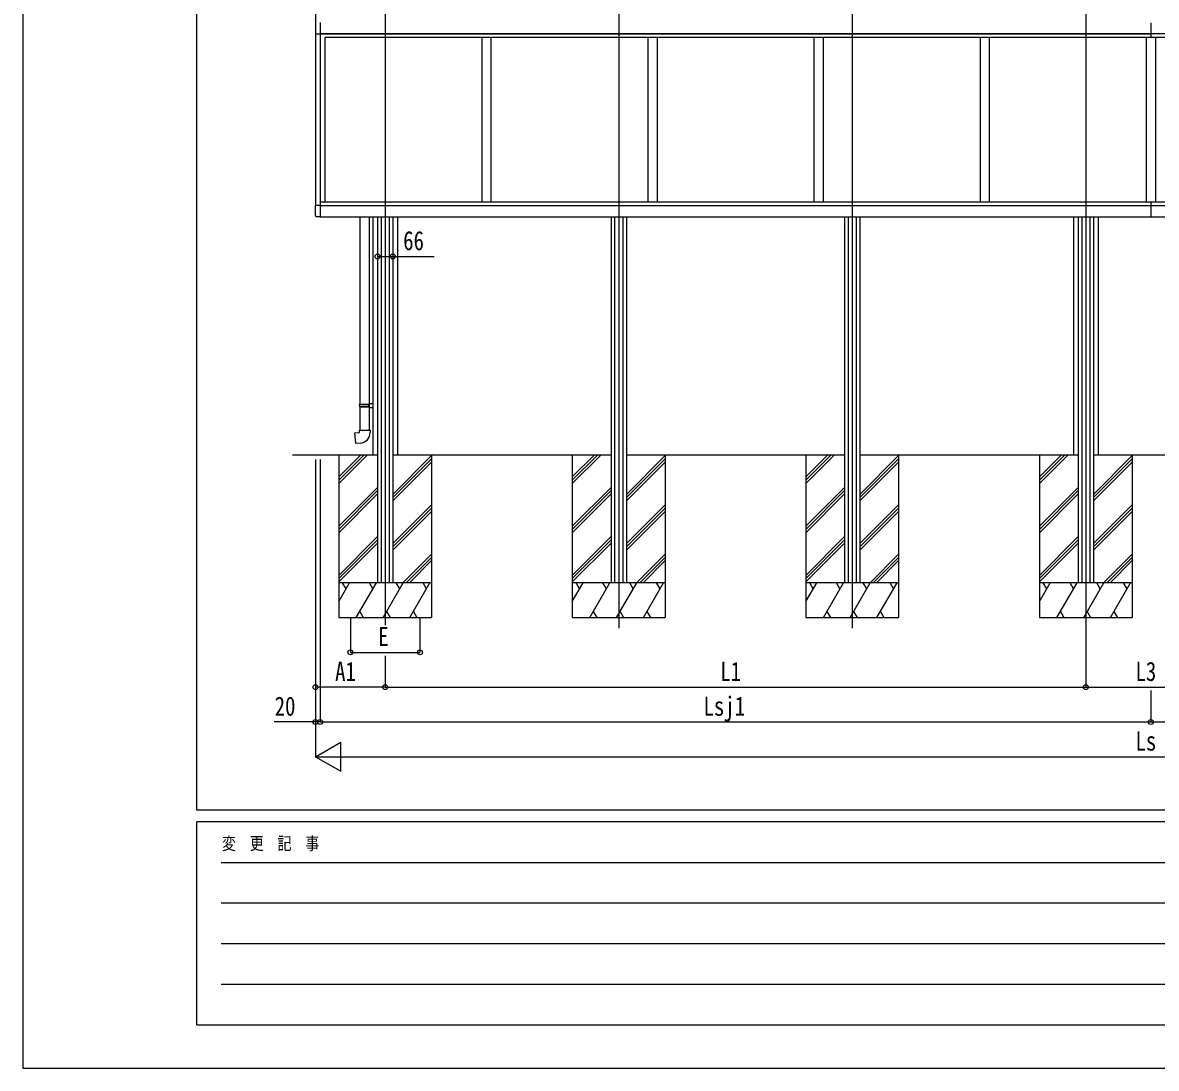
# Model space of a CAD drawing. Units: millimetres, scale not verified. Extents: x -10512 to 10512, y -7425 to 7425.
# Drawn here: x -10512 to -5626, y -7425 to -2919 of the extents above; entities that cross this region are included whole.
import ezdxf
from ezdxf.enums import TextEntityAlignment as Align

# ---------------------------------------------------------------- set-up
doc = ezdxf.new("R2010")
doc.units = ezdxf.units.MM
doc.header["$LTSCALE"] = 40
for name, color, linetype in [('0-3_YKK_12', 2, 'Continuous'), ('0-4_YKK_13', 4, 'Continuous'), ('0-5_YKK_A1', 4, 'Continuous'), ('0-6_YKK_D', 6, 'Continuous'), ('0-7_YKK_ZWAK', 7, 'Continuous')]:
    doc.layers.add(name, color=color, linetype=linetype)
doc.styles.add('ＭＳ ゴシック', font='')
doc.styles.get('ＭＳ ゴシック').set_extended_font_data('MS Gothic')

msp = doc.modelspace()

# ---------------------------------------------------------------- linework, layer by layer
at = {"layer": '0-3_YKK_12'}
for p, q in [((-8949.89, -2013.79), (-8949.89, -5514.87)), ((-7943.23, -2013.79), (-7943.23, -5527.9)), ((-6936.56, -2013.79), (-6936.56, -5527.9)), ((-5929.89, -2013.79), (-5929.89, -5527.9))]:
    msp.add_line(p, q, dxfattribs=at)
at = {"layer": '0-4_YKK_13'}
for p, q in [((-9229.89, -3706.8), (-9250.39, -3706.8)), ((-9250.39, -3749.71), (-9250.39, -3706.8)), ((-9229.89, -3756), (-9245.18, -3755.2)), ((-9058.89, -3755.5), (-9058.89, -4562.93)), ((-9016.89, -4560.37), (-9016.89, -3755.5)), ((-9060.89, -4564.93), (-9059.89, -4562.93)), ((-9060.89, -4564.93), (-9016.89, -4564.93)), ((-9060.89, -4564.93), (-9060.89, -4572.93)), ((-9060.89, -4572.93), (-9016.89, -4572.93)), ((-9060.89, -4572.93), (-9059.89, -4574.93)), ((-9059.89, -4562.93), (-9016.89, -4562.93)), ((-9059.89, -4574.93), (-9016.89, -4574.93)), ((-9058.89, -4574.93), (-9058.89, -4674.93)), ((-9021.37, -4564.93), (-9021.8, -4562.93)), ((-9018.89, -4560.43), (-9002.89, -4559.96)), ((-9018.89, -4562.43), (-9018.89, -4560.43)), ((-9018.89, -4562.43), (-9016.89, -4562.43)), ((-9018.89, -4577.43), (-9018.89, -4575.43)), ((-9018.89, -4577.43), (-9002.89, -4577.9)), ((-9016.89, -4562.93), (-9016.89, -4563.48)), ((-9016.89, -4674.93), (-9016.89, -4577.49)), ((-9002.89, -4559.96), (-9002.89, -4577.9)), ((-9060.89, -4674.93), (-9014.89, -4674.93)), ((-9060.89, -4684.93), (-9060.89, -4674.93)), ((-9014.89, -4674.93), (-9014.89, -4685.85))]:
    msp.add_line(p, q, dxfattribs=at)
for points in [[(-9229.89, -2870), (-9250.59, -2870), (-9250.59, -2968), (-9229.89, -2968)], [(-9021.37, -4564.93), (-9021.37, -4572.93), (-9021.8, -4574.93)], [(-9018.89, -4575.43), (-9016.89, -4575.43), (-9016.89, -4562.43)], [(-9055.97, -4730.68), (-9076.81, -4732.5), (-9080.82, -4686.68), (-9060.89, -4684.93)]]:
    msp.add_lwpolyline(points, dxfattribs=at)
for centre, radius, start, end in [((-9244.89, -3749.71), 5.5, 180, 267), ((-9059.89, -4685.85), 45, 275, 0)]:
    msp.add_arc(centre, radius, start, end, dxfattribs=at)
at = {"layer": '0-5_YKK_A1'}
for p, q in [((-9229.89, -2919), (-9229.89, -3756)), ((-5649.89, -2919.5), (-5649.89, -2984)), ((-9249.89, -2968), (-9249.89, -3706.8)), ((-9229.89, -2968), (-5649.89, -2968)), ((-2069.89, -2968), (-9229.89, -2968)), ((-9209.89, -2983.5), (-9209.89, -3691)), ((-2089.89, -2983.5), (-9209.89, -2983.5)), ((-8533.89, -2983.5), (-8533.89, -3691)), ((-8493.89, -2983.5), (-8493.89, -3691)), ((-7817.89, -2983.5), (-7817.89, -3691)), ((-7777.89, -2983.5), (-7777.89, -3691)), ((-7101.89, -2983.5), (-7101.89, -3691)), ((-7061.89, -2983.5), (-7061.89, -3691)), ((-6385.89, -2983.5), (-6385.89, -3691)), ((-6345.89, -2983.5), (-6345.89, -3691)), ((-5669.89, -2983.5), (-5669.89, -3691)), ((-5669.89, -2983.5), (-5669.89, -3691)), ((-5629.89, -2983.5), (-5629.89, -3691)), ((-9229.89, -3691), (-5649.89, -3691)), ((-9229.89, -3707), (-5649.89, -3707)), ((-5649.89, -3691), (-2069.89, -3691)), ((-5649.89, -3691), (-5649.89, -3707)), ((-5649.89, -3691), (-5649.89, -3755.5)), ((-5649.89, -3707), (-2069.89, -3707)), ((-9229.89, -3755.5), (-5649.89, -3755.5)), ((-9002.89, -3755.5), (-9002.89, -4782.5)), ((-8982.89, -3755.5), (-8982.89, -5332.5)), ((-8967.39, -3755.5), (-8967.39, -5332.5)), ((-8932.39, -3755.5), (-8932.39, -5332.5)), ((-8916.89, -3755.5), (-8916.89, -5332.5)), ((-8896.89, -3755.5), (-8896.89, -4782.5)), ((-7976.23, -3755.5), (-7976.23, -5332.5)), ((-7960.73, -3755.5), (-7960.73, -5332.5)), ((-7925.73, -3755.5), (-7925.73, -5332.5)), ((-7910.23, -3755.5), (-7910.23, -5332.5)), ((-6969.56, -3755.5), (-6969.56, -5332.5)), ((-6954.06, -3755.5), (-6954.06, -5332.5)), ((-6919.06, -3755.5), (-6919.06, -5332.5)), ((-6903.56, -3755.5), (-6903.56, -5332.5)), ((-5982.89, -3755.5), (-5982.89, -4782.5)), ((-5962.89, -3755.5), (-5962.89, -5332.5)), ((-5947.39, -3755.5), (-5947.39, -5332.5)), ((-5912.39, -3755.5), (-5912.39, -5332.5)), ((-5896.89, -3755.5), (-5896.89, -5332.5)), ((-5876.89, -3755.5), (-5876.89, -4782.5)), ((-5649.89, -3755.5), (-2069.89, -3755.5)), ((-8982.89, -4782.5), (-9349.89, -4782.5)), ((-9149.89, -4782.5), (-9149.89, -5482.5)), ((-9149.89, -4876.48), (-9055.91, -4782.5)), ((-9149.89, -4890.62), (-9041.77, -4782.5)), ((-9149.89, -4904.76), (-9027.63, -4782.5)), ((-7976.23, -4782.5), (-8916.89, -4782.5)), ((-8916.89, -4951.85), (-8749.89, -4784.85)), ((-8749.89, -4782.5), (-8749.89, -5482.5)), ((-8143.23, -4782.5), (-8143.23, -5482.5)), ((-8143.23, -4876.48), (-8049.25, -4782.5)), ((-8143.23, -4890.62), (-8035.1, -4782.5)), ((-8143.23, -4904.76), (-8020.96, -4782.5)), ((-6969.56, -4782.5), (-7910.23, -4782.5)), ((-7910.23, -4951.85), (-7743.23, -4784.85)), ((-7743.23, -4782.5), (-7743.23, -5482.5)), ((-7136.56, -4782.5), (-7136.56, -5482.5)), ((-7136.56, -4876.48), (-7042.58, -4782.5)), ((-7136.56, -4890.62), (-7028.44, -4782.5)), ((-7136.56, -4904.76), (-7014.3, -4782.5)), ((-5962.89, -4782.5), (-6903.56, -4782.5)), ((-6903.56, -4951.85), (-6736.56, -4784.85)), ((-6736.56, -4782.5), (-6736.56, -5482.5)), ((-6129.89, -4782.5), (-6129.89, -5482.5)), ((-6129.89, -4876.48), (-6035.91, -4782.5)), ((-6129.89, -4890.62), (-6021.77, -4782.5)), ((-6129.89, -4904.76), (-6007.63, -4782.5)), ((-5402.89, -4782.5), (-5896.89, -4782.5)), ((-5896.89, -4951.85), (-5729.89, -4784.85)), ((-5729.89, -4782.5), (-5729.89, -5482.5)), ((-8916.89, -4965.99), (-8749.89, -4798.99)), ((-8916.89, -4980.13), (-8749.89, -4813.13)), ((-7910.23, -4965.99), (-7743.23, -4798.99)), ((-7910.23, -4980.13), (-7743.23, -4813.13)), ((-6903.56, -4965.99), (-6736.56, -4798.99)), ((-6903.56, -4980.13), (-6736.56, -4813.13)), ((-5896.89, -4965.99), (-5729.89, -4798.99)), ((-5896.89, -4980.13), (-5729.89, -4813.13)), ((-9149.89, -5088.61), (-8982.89, -4921.61)), ((-8143.23, -5088.61), (-7976.23, -4921.61)), ((-7136.56, -5088.61), (-6969.56, -4921.61)), ((-6129.89, -5088.61), (-5962.89, -4921.61)), ((-9149.89, -5102.75), (-8982.89, -4935.75)), ((-9149.89, -5116.89), (-8982.89, -4949.9)), ((-8143.23, -5102.75), (-7976.23, -4935.75)), ((-8143.23, -5116.89), (-7976.23, -4949.9)), ((-7136.56, -5102.75), (-6969.56, -4935.75)), ((-7136.56, -5116.89), (-6969.56, -4949.9)), ((-6129.89, -5102.75), (-5962.89, -4935.75)), ((-6129.89, -5116.89), (-5962.89, -4949.9)), ((-8916.89, -5163.98), (-8749.89, -4996.98)), ((-8916.89, -5178.12), (-8749.89, -5011.12)), ((-8916.89, -5192.26), (-8749.89, -5025.26)), ((-7910.23, -5163.98), (-7743.23, -4996.98)), ((-7910.23, -5178.12), (-7743.23, -5011.12)), ((-7910.23, -5192.26), (-7743.23, -5025.26)), ((-6903.56, -5163.98), (-6736.56, -4996.98)), ((-6903.56, -5178.12), (-6736.56, -5011.12)), ((-6903.56, -5192.26), (-6736.56, -5025.26)), ((-5896.89, -5163.98), (-5729.89, -4996.98)), ((-5896.89, -5178.12), (-5729.89, -5011.12)), ((-5896.89, -5192.26), (-5729.89, -5025.26)), ((-9149.89, -5300.74), (-8982.89, -5133.74)), ((-9149.89, -5314.88), (-8982.89, -5147.88)), ((-9149.89, -5329.03), (-8982.89, -5162.03)), ((-8143.23, -5300.74), (-7976.23, -5133.74)), ((-8143.23, -5314.88), (-7976.23, -5147.88)), ((-8143.23, -5329.03), (-7976.23, -5162.03)), ((-7136.56, -5300.74), (-6969.56, -5133.74)), ((-7136.56, -5314.88), (-6969.56, -5147.88)), ((-7136.56, -5329.03), (-6969.56, -5162.03)), ((-6129.89, -5300.74), (-5962.89, -5133.74)), ((-6129.89, -5314.88), (-5962.89, -5147.88)), ((-6129.89, -5329.03), (-5962.89, -5162.03)), ((-8873.28, -5332.5), (-8749.89, -5209.11)), ((-8859.14, -5332.5), (-8749.89, -5223.25)), ((-7866.62, -5332.5), (-7743.23, -5209.11)), ((-7852.48, -5332.5), (-7743.23, -5223.25)), ((-6859.95, -5332.5), (-6736.56, -5209.11)), ((-6845.81, -5332.5), (-6736.56, -5223.25)), ((-5853.28, -5332.5), (-5729.89, -5209.11)), ((-5839.14, -5332.5), (-5729.89, -5223.25)), ((-8845, -5332.5), (-8749.89, -5237.39)), ((-7838.33, -5332.5), (-7743.23, -5237.39)), ((-6831.67, -5332.5), (-6736.56, -5237.39)), ((-5825, -5332.5), (-5729.89, -5237.39)), ((-8749.89, -5332.5), (-9149.89, -5332.5)), ((-9149.89, -5413.25), (-9103.27, -5332.5)), ((-9118.27, -5358.48), (-9133.28, -5332.5)), ((-9074.41, -5482.5), (-8987.8, -5332.5)), ((-9002.8, -5358.48), (-9017.81, -5332.5)), ((-8958.94, -5482.5), (-8872.33, -5332.5)), ((-8887.33, -5358.48), (-8902.34, -5332.5)), ((-8843.47, -5482.5), (-8756.86, -5332.5)), ((-8771.86, -5358.48), (-8786.87, -5332.5)), ((-7743.23, -5332.5), (-8143.23, -5332.5)), ((-8143.23, -5413.25), (-8096.61, -5332.5)), ((-8111.61, -5358.48), (-8126.61, -5332.5)), ((-8067.74, -5482.5), (-7981.14, -5332.5)), ((-7996.14, -5358.48), (-8011.14, -5332.5)), ((-7952.27, -5482.5), (-7865.67, -5332.5)), ((-7880.67, -5358.48), (-7895.67, -5332.5)), ((-7836.8, -5482.5), (-7750.2, -5332.5)), ((-7765.2, -5358.48), (-7780.2, -5332.5)), ((-6736.56, -5332.5), (-7136.56, -5332.5)), ((-7136.56, -5413.25), (-7089.94, -5332.5)), ((-7104.94, -5358.48), (-7119.94, -5332.5)), ((-7061.07, -5482.5), (-6974.47, -5332.5)), ((-6989.47, -5358.48), (-7004.47, -5332.5)), ((-6945.6, -5482.5), (-6859, -5332.5)), ((-6874, -5358.48), (-6889, -5332.5)), ((-6830.13, -5482.5), (-6743.53, -5332.5)), ((-6758.53, -5358.48), (-6773.53, -5332.5)), ((-5729.89, -5332.5), (-6129.89, -5332.5)), ((-6129.89, -5413.25), (-6083.27, -5332.5)), ((-6098.27, -5358.48), (-6113.28, -5332.5)), ((-6054.41, -5482.5), (-5967.8, -5332.5)), ((-5982.8, -5358.48), (-5997.81, -5332.5)), ((-5938.94, -5482.5), (-5852.33, -5332.5)), ((-5867.33, -5358.48), (-5882.34, -5332.5)), ((-5823.47, -5482.5), (-5736.86, -5332.5)), ((-5751.86, -5358.48), (-5766.87, -5332.5)), ((-9059.41, -5456.52), (-9044.41, -5482.5)), ((-8943.94, -5456.52), (-8928.94, -5482.5)), ((-8828.47, -5456.52), (-8813.47, -5482.5)), ((-8052.74, -5456.52), (-8037.74, -5482.5)), ((-7937.27, -5456.52), (-7922.27, -5482.5)), ((-7821.8, -5456.52), (-7806.8, -5482.5)), ((-7046.07, -5456.52), (-7031.07, -5482.5)), ((-6930.6, -5456.52), (-6915.6, -5482.5)), ((-6815.13, -5456.52), (-6800.13, -5482.5)), ((-6039.41, -5456.52), (-6024.41, -5482.5)), ((-5923.94, -5456.52), (-5908.94, -5482.5)), ((-5808.47, -5456.52), (-5793.47, -5482.5)), ((-9149.89, -5482.5), (-8749.89, -5482.5)), ((-8143.23, -5482.5), (-7743.23, -5482.5)), ((-7136.56, -5482.5), (-6736.56, -5482.5)), ((-6129.89, -5482.5), (-5729.89, -5482.5))]:
    msp.add_line(p, q, dxfattribs=at)
at = {"layer": '0-6_YKK_D'}
for p, q in [((-8982.89, -3887.52), (-8982.89, -3927.47)), ((-8916.89, -3887.52), (-8916.89, -3927.47)), ((-9249.89, -4801.68), (-9249.89, -5783.5)), ((-9229.89, -4800.87), (-9229.89, -5933.5)), ((-9229.89, -4800.87), (-9229.89, -5933.5)), ((-9099.89, -5483.5), (-9099.89, -5633.5)), ((-8799.89, -5483.5), (-8799.89, -5633.5)), ((-5929.89, -5528.9), (-5929.89, -5783.5)), ((-5929.89, -5536.87), (-5929.89, -5783.5)), ((-9249.89, -5589.73), (-9249.89, -6083.5)), ((-9249.89, -5642.88), (-9249.89, -5933.5)), ((-9099.89, -5632.5), (-8799.89, -5632.5)), ((-8949.89, -5648.08), (-8949.89, -5783.5)), ((-8949.89, -5648.08), (-8949.89, -5783.5)), ((-8949.89, -5782.5), (-9249.89, -5782.5)), ((-8949.89, -5782.5), (-5929.89, -5782.5)), ((-5929.89, -5782.5), (-5369.89, -5782.5)), ((-5649.89, -5797.24), (-5649.89, -5933.5)), ((-5649.89, -5797.24), (-5649.89, -5933.5)), ((-9229.89, -5932.5), (-5649.89, -5932.5)), ((-5649.89, -5932.5), (-2069.89, -5932.5)), ((-9249.89, -6082.5), (-9141.64, -6020)), ((-9141.64, -6145), (-9141.64, -6020)), ((-9249.89, -6082.5), (-9141.64, -6145)), ((-9249.89, -6082.5), (-9033.39, -6082.5)), ((-9124.89, -6082.5), (-2174.89, -6082.5))]:
    msp.add_line(p, q, dxfattribs=at)
for points in [[(-8982.89, -3926.47), (-8916.89, -3926.47), (-8738.39, -3926.47)], [(-9229.89, -5932.5), (-9249.89, -5932.5), (-9428.39, -5932.5)]]:
    msp.add_lwpolyline(points, dxfattribs=at)
for centre in [(-8982.89, -3926.47), (-8916.89, -3926.47), (-9099.89, -5632.5), (-8799.89, -5632.5), (-9249.89, -5782.5), (-8949.89, -5782.5), (-8949.89, -5782.5), (-5929.89, -5782.5), (-5929.89, -5782.5), (-9249.89, -5932.5), (-9229.89, -5932.5), (-9229.89, -5932.5), (-5649.89, -5932.5), (-5649.89, -5932.5)]:
    msp.add_circle(centre, 10.62, dxfattribs=at)
at = {"layer": '0-7_YKK_ZWAK'}
for p, q in [((-9762.45, -6312.5), (-9762.45, 6937.5)), ((9737.55, -6312.5), (-9762.45, -6312.5)), ((-3262.45, -6362.5), (-9762.45, -6362.5)), ((-9762.45, -7237.5), (-9762.45, -6362.5)), ((-9656.2, -6537.5), (-3387.45, -6537.5)), ((-9656.2, -6712.5), (-3387.45, -6712.5)), ((-9656.2, -6887.5), (-3387.45, -6887.5)), ((-9656.2, -7062.5), (-3387.45, -7062.5)), ((-9762.45, -7237.5), (-3262.45, -7237.5))]:
    msp.add_line(p, q, dxfattribs=at)
msp.add_lwpolyline([(-10512.5, -7425), (10512.5, -7425), (10512.5, 7425), (-10512.5, 7425)], close=True, dxfattribs=at)

# ---------------------------------------------------------------- texts
at = {"layer": '0-6_YKK_D', "style": 'ＭＳ ゴシック', "width": 0.8}
for s, p in [('66', (-8872.39, -3924.47)), ('E', (-8979.89, -5630.5)), ('A1', (-9165.89, -5780.5)), ('L1', (-7505.89, -5780.5)), ('L3', (-5715.89, -5780.5)), ('20', (-9426.39, -5930.5)), ('Lsj1', (-7577.89, -5930.5)), ('Ls', (-5715.89, -6080.5))]:
    msp.add_text(s, height=82.48, dxfattribs=at).set_placement(p, align=Align.BOTTOM_LEFT)
at = {"layer": '0-7_YKK_ZWAK', "style": 'ＭＳ ゴシック', "width": 0.8}
msp.add_text('変  更  記  事', height=54.99, dxfattribs=at).set_placement((-9653.28, -6500), align=Align.BOTTOM_LEFT)

doc.saveas('drawing.dxf')
